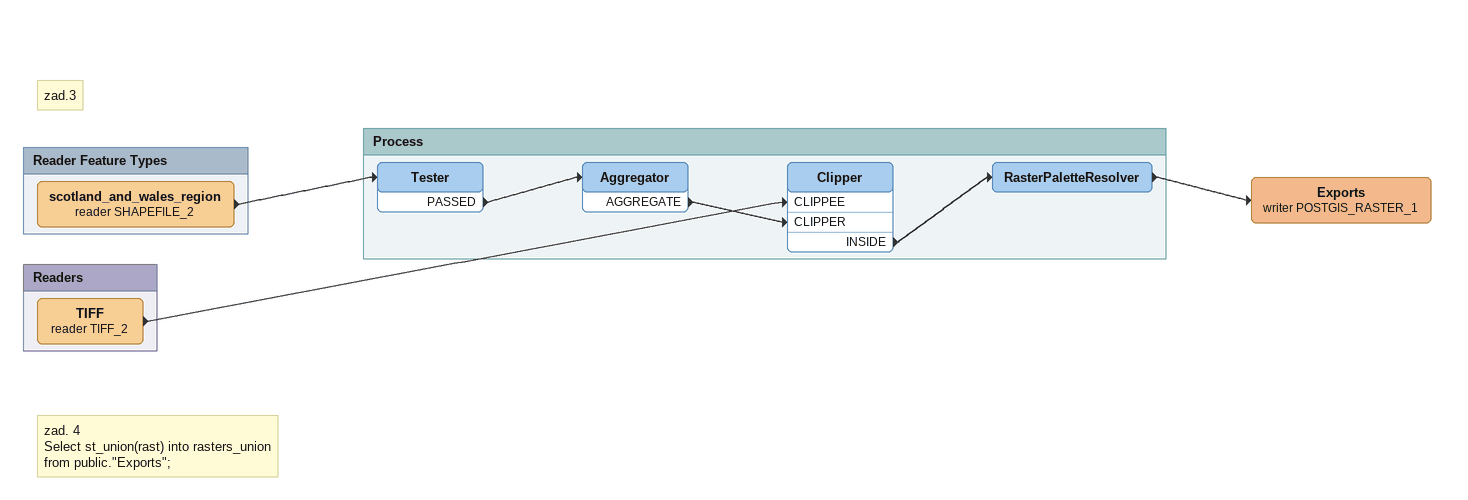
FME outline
Note: zad.3
Note: zad. 4 / Select st_union(rast) into rasters_union from public."Exports";
Exports (writer POSTGIS_RASTER_1)

Bookmark: Reader Feature Types
scotland_and_wales_region (reader SHAPEFILE_2)
    -> Tester

Bookmark: Process
Tester
    PASSED -> Aggregator
Aggregator
    AGGREGATE -> Clipper [CLIPPER]
Clipper
    INSIDE -> RasterPaletteResolver
RasterPaletteResolver
    -> Exports (writer POSTGIS_RASTER_1)

Bookmark: Readers
TIFF (reader TIFF_2)
    -> Clipper [CLIPPEE]
